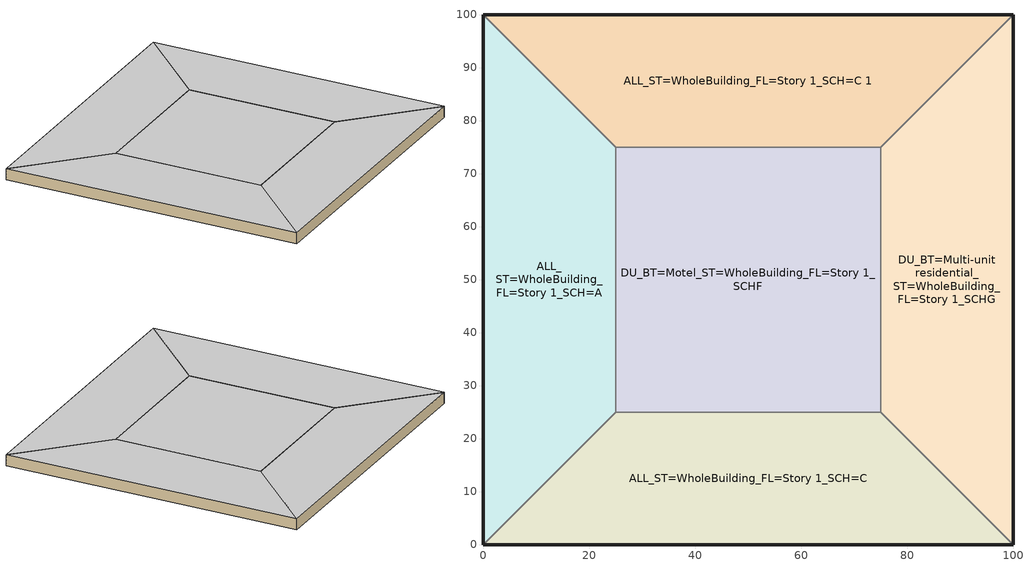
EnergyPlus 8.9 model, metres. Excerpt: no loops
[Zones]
ALL_ST=WholeBuilding_FL=Story 1_SCH=A
 floor ground (BTAP-Grnd-Floor-Mass:U-0.757): 0,0 0,100 25,75 25,25 z0
 wall ground (BTAP-Grnd-Wall-Mass:U-0.284): 0,100 0,0 z0:3.8
 wall to ALL_ST=WholeBuilding_FL=Story 1_SCH=C 1 (BTAP-Int-Wall): 25,75 0,100 z0:3.8
 wall to DU_BT=Motel_ST=WholeBuilding_FL=Story 1_SCHF (BTAP-Int-Wall): 25,25 25,75 z0:3.8
 wall to ALL_ST=WholeBuilding_FL=Story 1_SCH=C (BTAP-Int-Wall): 0,0 25,25 z0:3.8
 ceiling ground (BTAP-Grnd-Roof-Mass:U-0.284): 25,25 25,75 0,100 0,0 z3.8
ALL_ST=WholeBuilding_FL=Story 1_SCH=C
 floor ground (BTAP-Grnd-Floor-Mass:U-0.757): 100,0 0,0 25,25 75,25 z0
 wall ground (BTAP-Grnd-Wall-Mass:U-0.284): 0,0 100,0 z0:3.8
 wall to DU_BT=Motel_ST=WholeBuilding_FL=Story 1_SCHF (BTAP-Int-Wall): 75,25 25,25 z0:3.8
 wall to DU_BT=Multi-unit residential_ST=WholeBuilding_FL=Story 1_SCHG (BTAP-Int-Wall): 100,0 75,25 z0:3.8
 ceiling ground (BTAP-Grnd-Roof-Mass:U-0.284): 75,25 25,25 0,0 100,0 z3.8
ALL_ST=WholeBuilding_FL=Story 1_SCH=C 1
 floor ground (BTAP-Grnd-Floor-Mass:U-0.757): 0,100 100,100 75,75 25,75 z0
 wall to DU_BT=Motel_ST=WholeBuilding_FL=Story 1_SCHF (BTAP-Int-Wall): 25,75 75,75 z0:3.8
 wall ground (BTAP-Grnd-Wall-Mass:U-0.284): 100,100 0,100 z0:3.8
 wall to DU_BT=Multi-unit residential_ST=WholeBuilding_FL=Story 1_SCHG (BTAP-Int-Wall): 75,75 100,100 z0:3.8
 ceiling ground (BTAP-Grnd-Roof-Mass:U-0.284): 25,75 75,75 100,100 0,100 z3.8
DU_BT=Motel_ST=WholeBuilding_FL=Story 1_SCHF
 floor ground (BTAP-Grnd-Floor-Mass:U-0.757): 25,25 25,75 75,75 75,25 z0
 wall to DU_BT=Multi-unit residential_ST=WholeBuilding_FL=Story 1_SCHG (BTAP-Int-Wall): 75,25 75,75 z0:3.8
 ceiling ground (BTAP-Grnd-Roof-Mass:U-0.284): 75,25 75,75 25,75 25,25 z3.8
DU_BT=Multi-unit residential_ST=WholeBuilding_FL=Story 1_SCHG
 floor ground (BTAP-Grnd-Floor-Mass:U-0.757): 100,100 100,0 75,25 75,75 z0
 wall ground (BTAP-Grnd-Wall-Mass:U-0.284): 100,0 100,100 z0:3.8
 ceiling ground (BTAP-Grnd-Roof-Mass:U-0.284): 75,75 75,25 100,0 100,100 z3.8
[Building]
Building 1
[Site:Location]
Fort McMurray AP_AB_CAN: Latitude {deg}=56.653; Longitude {deg}=-111.223; Time Zone {hr}=-7; Elevation {m}=369.1
[Site:GroundTemperature:BuildingSurface]
19.527, 19.502, 19.536, 19.598, 20.002, 21.64, 22.225, 22.375, 21.449, 20.121, 19.802, 19.633
[Site:WaterMainsTemperature]
Calculation Method=Correlation; Annual Average Outdoor Air Temperature {C}=1.875; Maximum Difference In Monthly Average Outdoor Air Temperatures {deltaC}=34.4
[SizingPeriod:DesignDay] Day of Month=21; Dry-Bulb Temperature Range Modifier Type=DefaultMultipliers; Humidity Condition Type=Wetbulb; Barometric Pressure {Pa}=96969; Rain Indicator=No; Snow Indicator=No; Daylight Saving Time Indicator=No
Name | Month | Day Type | Maximum Dry-Bulb Temperature {C} | Daily Dry-Bulb Temperature Range {deltaC} | Wetbulb or DewPoint at Maximum Dry-Bulb {C} | Wind Speed {m/s} | Wind Direction {deg} | Solar Model Indicator | ASHRAE Clear Sky Optical Depth for Beam Irradiance (taub) | ASHRAE Clear Sky Optical Depth for Diffuse Irradiance (taud) | Sky Clearness
Fort McMurray AP Ann Clg .4% Condns DB=>MWB | 7 | SummerDesignDay | 28.9 | 12.4 | 17.8 | 3.7 | 250 | ASHRAETau | 0.377 | 2.403
Fort McMurray AP Ann Htg 99.6% Condns DB | 1 | WinterDesignDay | -36.2 | 0 | -36.2 | 1 | 90 | ASHRAEClearSky |  |  | 0
[Material] Thermal Absorptance=0.9; Solar Absorptance=0.7
Name | Roughness | Thickness {m} | Conductivity {W/m-K} | Density {kg/m3} | Specific Heat {J/kg-K} | Visible Absorptance
6 in. Normalweight Concrete Floor 1; 6 in. Normalweight Concrete Floor 2; 6 in. Normalweight Concrete Floor 3 | MediumRough | 0.1524 | 2.31 | 2322 | 832 | 0.7
G01 13mm gypsum board 1 | Smooth | 0.0127 | 0.16 | 800 | 1090 | 0.5
[Material:NoMass] Roughness=Smooth; Thermal Absorptance=0.9; Solar Absorptance=0.7; Visible Absorptance=0.8
Name | Thermal Resistance {m2-K/W}
Typical Carpet Pad 2 | 1.25503
Typical Carpet Pad 3; Typical Carpet Pad 4 | 3.45515
[Construction]
BTAP-Grnd-Floor-Mass:U-0.757: 6 in. Normalweight Concrete Floor 1, Typical Carpet Pad 2
BTAP-Grnd-Roof-Mass:U-0.284: 6 in. Normalweight Concrete Floor 3, Typical Carpet Pad 4
BTAP-Grnd-Wall-Mass:U-0.284: 6 in. Normalweight Concrete Floor 2, Typical Carpet Pad 3
BTAP-Int-Wall: G01 13mm gypsum board 1, G01 13mm gypsum board 1
[Zone]
ALL_ST=WholeBuilding_FL=Story 1_SCH=A; ALL_ST=WholeBuilding_FL=Story 1_SCH=C; ALL_ST=WholeBuilding_FL=Story 1_SCH=C 1; DU_BT=Motel_ST=WholeBuilding_FL=Story 1_SCHF; DU_BT=Multi-unit residential_ST=WholeBuilding_FL=Story 1_SCHG
[AvailabilityManager:Scheduled] Schedule=Always On Discrete
Sys_1_Make-up air unit Availability Manager; Air Loop HVAC Outdoor Air System 1 Availability Manager; Sys_1_Make-up air unit 1 Availability Manager; Air Loop HVAC Outdoor Air System 2 Availability Manager; Sys_2_Make-up air unit Availability Manager; Air Loop HVAC Outdoor Air System 5 Availability Manager; Sys_3_PSZ ALL_ST=WholeBuilding_FL=Story 1_SCH=A Availability Manager; Air Loop HVAC Outdoor Air System 4 Availability Manager; Sys_3_PSZ ALL_ST=WholeBuilding_FL=Story 1_SCH=C Availability Manager; Air Loop HVAC Outdoor Air System 3 Availability Manager
[Schedule:Constant]
Always On Discrete: Hourly Value=1
